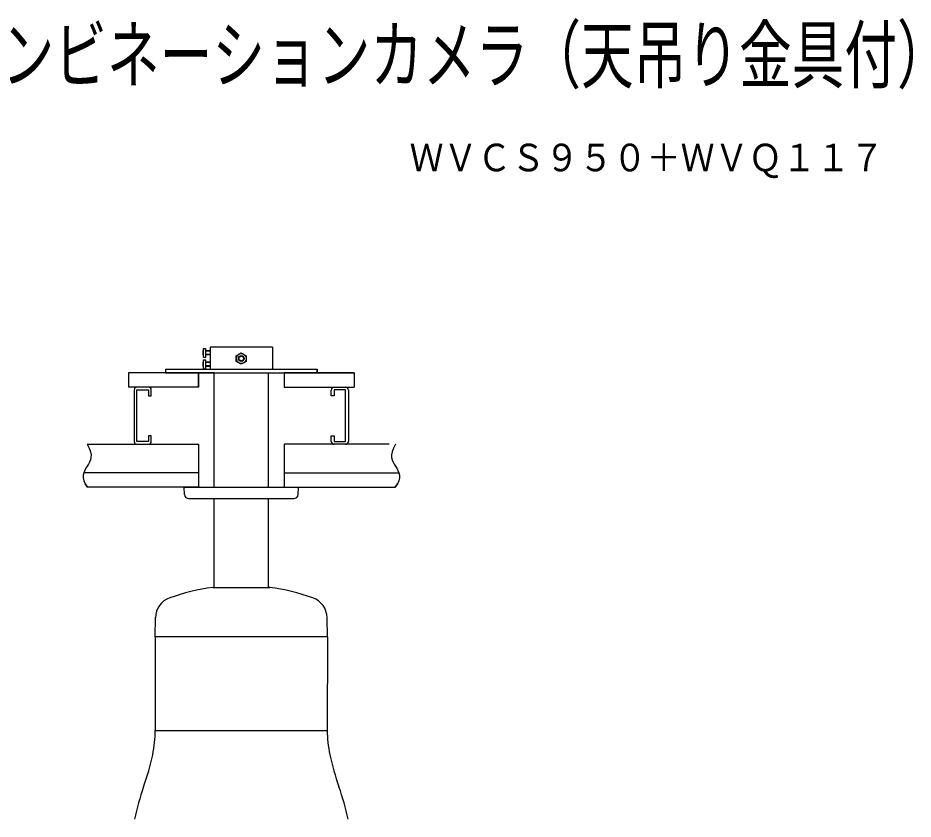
# Model space of a CAD drawing. Units: millimetres, scale not verified. Extents: x -63 to 65, y -57 to 57.
# Drawn here: x 2.2 to 64.6, y 1.5 to 57.4 of the extents above; entities that cross this region are included whole.
import ezdxf
from ezdxf.enums import TextEntityAlignment as Align

# ---------------------------------------------------------------- set-up
doc = ezdxf.new("R2010")
doc.units = ezdxf.units.MM
doc.header["$LTSCALE"] = 0.190236
for name, color, linetype in [('0-0_MOJI1', 2, 'Continuous'), ('0-1_TOUROKU', 1, 'Continuous'), ('0-2_GAIKEI', 1, 'Continuous')]:
    doc.layers.add(name, color=color, linetype=linetype)
doc.styles.add('ＭＳ ゴシック', font='')
doc.styles.get('ＭＳ ゴシック').set_extended_font_data('MS Gothic')

msp = doc.modelspace()

# ---------------------------------------------------------------- linework, layer by layer
at = {"layer": '0-2_GAIKEI', "color": 7}
for p, q in [((15.5866, 34.4442), (15.5786, 34.4442)), ((15.5786, 34.4442), (15.5786, 32.9091)), ((19.9342, 34.4442), (15.5786, 34.4442)), ((19.9342, 34.4442), (19.9342, 32.9091)), ((15.5786, 32.9119), (15.5786, 32.9091)), ((15.8629, 24.6764), (15.8629, 32.6501)), ((15.8629, 24.6764), (15.8629, 32.6501)), ((19.6501, 24.6764), (19.6501, 32.6501)), ((19.6501, 24.6764), (19.6501, 32.6501)), ((19.9342, 32.9119), (19.9342, 32.9091)), ((21.7257, 24.1676), (21.7434, 24.6764)), ((21.7257, 24.1684), (21.7434, 24.6764)), ((14.0872, 23.8788), (21.4259, 23.8788)), ((15.8629, 17.683), (15.8629, 23.8788)), ((19.6501, 17.683), (19.6501, 23.8788)), ((19.6501, 23.8674), (19.6501, 23.8788)), ((21.4236, 23.8788), (21.4269, 23.8788)), ((15.7631, 17.683), (19.75, 17.683)), ((19.6503, 17.683), (19.6501, 17.683)), ((23.7668, 14.2442), (23.7434, 15.5725)), ((11.7462, 14.2442), (11.7567, 7.7136)), ((23.7668, 14.2442), (11.7462, 14.2442)), ((23.7668, 14.2442), (23.7563, 7.7136)), ((11.7567, 7.7136), (23.7563, 7.7136))]:
    msp.add_line(p, q, dxfattribs=at)
at = {"layer": '0-2_GAIKEI'}
for p, q in [((15.1252, 33.7578), (15.1306, 33.7431)), ((15.1306, 33.7431), (15.2647, 33.7315)), ((15.5786, 34.195), (15.2647, 34.195)), ((15.5786, 34.165), (15.2647, 34.165)), ((15.5786, 33.9258), (15.2647, 33.9258)), ((15.5786, 33.896), (15.2647, 33.896)), ((17.4077, 33.8481), (17.7564, 34.0497)), ((17.4077, 33.4454), (17.4077, 33.8481)), ((17.7564, 34.0497), (18.1052, 33.8481)), ((15.5786, 33.3974), (15.2647, 33.3974)), ((15.5786, 33.3676), (15.2647, 33.3676)), ((15.5786, 33.1283), (15.2647, 33.1283)), ((15.5786, 33.0984), (15.2647, 33.0984)), ((17.7564, 33.2439), (17.4077, 33.4454)), ((9.8825, 32.6501), (9.8825, 31.6534)), ((14.7663, 32.6501), (9.8825, 32.6501)), ((12.4739, 32.9091), (12.4739, 32.6501)), ((12.4739, 32.9091), (23.0389, 32.9091)), ((12.4739, 32.6506), (12.4739, 32.6501)), ((12.4739, 32.6501), (23.0389, 32.6501)), ((14.7663, 32.6501), (14.7663, 31.6534)), ((15.8629, 32.6501), (14.7663, 32.6501)), ((14.7663, 31.6534), (14.7663, 32.6501)), ((15.1252, 32.9604), (15.1306, 32.9458)), ((15.1306, 32.9458), (15.2647, 32.934)), ((20.7465, 32.6501), (20.7465, 31.6534)), ((20.7465, 32.6501), (20.7465, 31.6534)), ((25.6305, 32.6501), (20.7465, 32.6501)), ((23.0332, 32.9091), (23.0389, 32.9091)), ((23.0389, 32.6501), (23.0389, 32.9091)), ((23.0389, 32.6506), (23.0389, 32.6501)), ((25.6257, 32.6501), (25.6305, 32.6501)), ((25.6305, 32.6501), (25.6305, 31.6534)), ((9.8825, 31.6552), (9.8825, 31.6534)), ((14.7663, 31.6534), (9.8825, 31.6534)), ((10.281, 31.454), (10.281, 27.8657)), ((10.281, 31.4534), (10.281, 27.8664)), ((10.4802, 31.454), (11.2777, 31.454)), ((10.4802, 27.8657), (10.4802, 31.454)), ((11.2777, 31.454), (11.2777, 31.0552)), ((11.4772, 31.0552), (11.4772, 31.4534)), ((20.7465, 31.6534), (24.0519, 31.6534)), ((20.7465, 31.6534), (25.6305, 31.6534)), ((25.232, 31.454), (25.232, 27.8657)), ((25.232, 31.4534), (25.232, 27.8664)), ((25.6305, 31.6552), (25.6305, 31.6534)), ((11.2777, 31.0552), (11.4772, 31.0552)), ((11.2777, 28.2644), (11.2777, 27.8657)), ((11.4772, 28.2644), (11.2777, 28.2644)), ((11.4772, 27.8664), (11.4772, 28.2644)), ((24.0358, 27.8664), (24.0358, 28.2644)), ((7.0012, 27.6664), (14.7663, 27.6664)), ((7.0044, 27.6664), (7.149, 27.3904)), ((11.2777, 27.8657), (10.4802, 27.8657)), ((14.7663, 27.6664), (14.7663, 25.6729)), ((14.7663, 27.6664), (14.7663, 24.6764)), ((28.0744, 27.6664), (20.7465, 27.6664)), ((20.7465, 27.6664), (20.7465, 25.6729)), ((28.5086, 27.6664), (28.3639, 27.3904)), ((7.149, 27.3904), (7.2364, 27.1499)), ((7.2364, 27.1499), (7.2743, 26.9393)), ((28.2766, 27.1499), (28.2386, 26.9393)), ((28.2386, 26.9393), (28.242, 26.753)), ((28.3639, 27.3904), (28.2766, 27.1499)), ((7.093, 26.2848), (7.0044, 26.1405)), ((7.1723, 26.4313), (7.093, 26.2848)), ((7.2343, 26.5855), (7.1723, 26.4313)), ((28.242, 26.753), (28.2787, 26.5855)), ((28.2787, 26.5855), (28.3407, 26.4313)), ((28.3407, 26.4313), (28.42, 26.2848)), ((28.42, 26.2848), (28.5086, 26.1405)), ((14.7678, 25.6733), (6.7664, 25.6733)), ((14.7663, 25.6729), (7.2102, 25.6729)), ((14.7663, 25.6729), (14.7663, 24.6764)), ((20.7465, 25.6729), (28.0744, 25.6729)), ((20.7482, 25.6733), (28.7465, 25.6733)), ((28.5086, 26.1405), (28.5983, 25.9933)), ((28.5983, 25.9933), (28.6802, 25.8405)), ((28.6802, 25.8405), (28.7451, 25.6796)), ((28.7451, 25.6796), (28.7839, 25.5083)), ((6.7291, 25.5083), (6.7256, 25.3242)), ((6.7256, 25.3242), (6.7665, 25.125)), ((6.7665, 25.125), (6.861, 24.9083)), ((28.7465, 25.125), (28.652, 24.9083)), ((14.7663, 24.6764), (7.0012, 24.6764)), ((20.7465, 24.6764), (28.0744, 24.6764))]:
    msp.add_line(p, q, dxfattribs=at)
for points in [[(15.1306, 34.3476), (15.1252, 34.3329), (15.1201, 34.3182), (15.1153, 34.3035), (15.1107, 34.2886), (15.1064, 34.2737), (15.1024, 34.2588), (15.0987, 34.2438), (15.0952, 34.2287), (15.092, 34.2136), (15.0891, 34.1984), (15.0865, 34.1833), (15.0841, 34.168), (15.0821, 34.1528), (15.0803, 34.1375), (15.0787, 34.1222), (15.0775, 34.1069), (15.0765, 34.0915), (15.0758, 34.0762), (15.0754, 34.0608), (15.0753, 34.0454), (15.0754, 34.0301), (15.0758, 34.0147), (15.0765, 33.9994), (15.0775, 33.984), (15.0787, 33.9687), (15.0803, 33.9534), (15.0821, 33.9381), (15.0841, 33.9228), (15.0865, 33.9076), (15.0891, 33.8924), (15.092, 33.8772), (15.0952, 33.8621), (15.0987, 33.847), (15.1024, 33.832), (15.1064, 33.817), (15.1107, 33.8021), (15.1153, 33.7873), (15.1201, 33.7725), (15.1252, 33.7578)], [(15.1306, 33.7431), (15.1306, 34.3476), (15.2647, 34.3593), (15.2647, 33.7315)], [(18.1052, 33.8481), (18.1052, 33.4454), (17.7564, 33.2439)], [(15.1306, 33.5505), (15.1252, 33.5358), (15.1201, 33.5211), (15.1153, 33.5063), (15.1107, 33.4914), (15.1064, 33.4765), (15.1024, 33.4615), (15.0987, 33.4465), (15.0952, 33.4314), (15.092, 33.4163), (15.0891, 33.4011), (15.0865, 33.3859), (15.0841, 33.3707), (15.0821, 33.3554), (15.0803, 33.3401), (15.0787, 33.3248), (15.0775, 33.3095), (15.0765, 33.2941), (15.0758, 33.2788), (15.0754, 33.2634), (15.0753, 33.248), (15.0754, 33.2327), (15.0758, 33.2173), (15.0765, 33.202), (15.0775, 33.1866), (15.0787, 33.1713), (15.0803, 33.156), (15.0821, 33.1407), (15.0841, 33.1254), (15.0865, 33.1102), (15.0891, 33.095), (15.092, 33.0799), (15.0952, 33.0647), (15.0987, 33.0497), (15.1024, 33.0347), (15.1064, 33.0197), (15.1107, 33.0048), (15.1153, 32.9899), (15.1201, 32.9751), (15.1252, 32.9604)], [(15.1306, 32.9458), (15.1306, 33.5505), (15.2647, 33.5621), (15.2647, 32.934)], [(9.8825, 32.6501), (9.8825, 32.6483), (9.8825, 32.6429), (9.8825, 32.6341), (9.8825, 32.6222), (9.8825, 32.6073), (9.8825, 32.5895), (9.8825, 32.5692), (9.8825, 32.5464), (9.8825, 32.5214), (9.8825, 32.4944), (9.8825, 32.4654), (9.8825, 32.4348), (9.8825, 32.4027), (9.8825, 32.3693), (9.8825, 32.3347), (9.8825, 32.2993), (9.8825, 32.263), (9.8825, 32.2262), (9.8825, 32.1891), (9.8825, 32.1517), (9.8825, 32.1144), (9.8825, 32.0772), (9.8825, 32.0405), (9.8825, 32.0042), (9.8825, 31.9688), (9.8825, 31.9342), (9.8825, 31.9008), (9.8825, 31.8687), (9.8825, 31.8381), (9.8825, 31.8091), (9.8825, 31.7821), (9.8825, 31.757), (9.8825, 31.7343), (9.8825, 31.7139), (9.8825, 31.6962), (9.8825, 31.6813), (9.8825, 31.6694), (9.8825, 31.6606), (9.8825, 31.6552)], [(12.4739, 32.9091), (12.4739, 32.9086), (12.4739, 32.9072), (12.4739, 32.905), (12.4739, 32.9019), (12.4739, 32.898), (12.4739, 32.8934), (12.4739, 32.8881), (12.4739, 32.8822), (12.4739, 32.8757), (12.4739, 32.8686), (12.4739, 32.8611), (12.4739, 32.8532), (12.4739, 32.8448), (12.4739, 32.8361), (12.4739, 32.8272), (12.4739, 32.8179), (12.4739, 32.8085), (12.4739, 32.799), (12.4739, 32.7893), (12.4739, 32.7796), (12.4739, 32.7699), (12.4739, 32.7602), (12.4739, 32.7507), (12.4739, 32.7413), (12.4739, 32.732), (12.4739, 32.7231), (12.4739, 32.7144), (12.4739, 32.706), (12.4739, 32.6981), (12.4739, 32.6906), (12.4739, 32.6835), (12.4739, 32.677), (12.4739, 32.6711), (12.4739, 32.6658), (12.4739, 32.6612), (12.4739, 32.6573), (12.4739, 32.6542), (12.4739, 32.652), (12.4739, 32.6506)], [(19.9342, 32.9091), (19.94, 32.9091), (19.9567, 32.9091), (19.984, 32.9091), (20.0212, 32.9091), (20.0676, 32.9091), (20.1228, 32.9091), (20.1862, 32.9091), (20.2571, 32.9091), (20.335, 32.9091), (20.4193, 32.9091), (20.5095, 32.9091), (20.6048, 32.9091), (20.7049, 32.9091), (20.809, 32.9091), (20.9166, 32.9091), (21.0271, 32.9091), (21.1399, 32.9091), (21.2545, 32.9091), (21.3702, 32.9091), (21.4866, 32.9091), (21.6029, 32.9091), (21.7187, 32.9091), (21.8332, 32.9091), (21.9461, 32.9091), (22.0566, 32.9091), (22.1642, 32.9091), (22.2683, 32.9091), (22.3683, 32.9091), (22.4637, 32.9091), (22.5538, 32.9091), (22.6381, 32.9091), (22.716, 32.9091), (22.787, 32.9091), (22.8503, 32.9091), (22.9055, 32.9091), (22.952, 32.9091), (22.9892, 32.9091), (23.0164, 32.9091), (23.0332, 32.9091)], [(23.0389, 32.9091), (23.0389, 32.9086), (23.0389, 32.9072), (23.0389, 32.905), (23.0389, 32.9019), (23.0389, 32.898), (23.0389, 32.8934), (23.0389, 32.8881), (23.0389, 32.8822), (23.0389, 32.8757), (23.0389, 32.8686), (23.0389, 32.8611), (23.0389, 32.8532), (23.0389, 32.8448), (23.0389, 32.8361), (23.0389, 32.8272), (23.0389, 32.8179), (23.0389, 32.8085), (23.0389, 32.799), (23.0389, 32.7893), (23.0389, 32.7796), (23.0389, 32.7699), (23.0389, 32.7602), (23.0389, 32.7507), (23.0389, 32.7413), (23.0389, 32.732), (23.0389, 32.7231), (23.0389, 32.7144), (23.0389, 32.706), (23.0389, 32.6981), (23.0389, 32.6906), (23.0389, 32.6835), (23.0389, 32.677), (23.0389, 32.6711), (23.0389, 32.6658), (23.0389, 32.6612), (23.0389, 32.6573), (23.0389, 32.6542), (23.0389, 32.652), (23.0389, 32.6506)], [(23.0389, 32.6501), (23.0437, 32.6501), (23.0577, 32.6501), (23.0805, 32.6501), (23.1115, 32.6501), (23.1503, 32.6501), (23.1964, 32.6501), (23.2492, 32.6501), (23.3084, 32.6501), (23.3735, 32.6501), (23.4439, 32.6501), (23.5191, 32.6501), (23.5987, 32.6501), (23.6822, 32.6501), (23.7691, 32.6501), (23.8589, 32.6501), (23.9512, 32.6501), (24.0453, 32.6501), (24.141, 32.6501), (24.2376, 32.6501), (24.3347, 32.6501), (24.4318, 32.6501), (24.5284, 32.6501), (24.6241, 32.6501), (24.7183, 32.6501), (24.8105, 32.6501), (24.9003, 32.6501), (24.9872, 32.6501), (25.0707, 32.6501), (25.1503, 32.6501), (25.2256, 32.6501), (25.2959, 32.6501), (25.361, 32.6501), (25.4202, 32.6501), (25.4731, 32.6501), (25.5191, 32.6501), (25.5579, 32.6501), (25.5889, 32.6501), (25.6117, 32.6501), (25.6257, 32.6501)], [(25.6305, 32.6501), (25.6305, 32.6483), (25.6305, 32.6429), (25.6305, 32.6341), (25.6305, 32.6222), (25.6305, 32.6073), (25.6305, 32.5895), (25.6305, 32.5692), (25.6305, 32.5464), (25.6305, 32.5214), (25.6305, 32.4944), (25.6305, 32.4654), (25.6305, 32.4348), (25.6305, 32.4027), (25.6305, 32.3693), (25.6305, 32.3347), (25.6305, 32.2993), (25.6305, 32.263), (25.6305, 32.2262), (25.6305, 32.1891), (25.6305, 32.1517), (25.6305, 32.1144), (25.6305, 32.0772), (25.6305, 32.0405), (25.6305, 32.0042), (25.6305, 31.9688), (25.6305, 31.9342), (25.6305, 31.9008), (25.6305, 31.8687), (25.6305, 31.8381), (25.6305, 31.8091), (25.6305, 31.7821), (25.6305, 31.757), (25.6305, 31.7343), (25.6305, 31.7139), (25.6305, 31.6962), (25.6305, 31.6813), (25.6305, 31.6694), (25.6305, 31.6606), (25.6305, 31.6552)], [(24.0358, 28.2644), (24.2352, 28.2644), (24.2352, 27.8657), (25.0328, 27.8657), (25.0328, 31.454), (24.2352, 31.454), (24.2352, 31.0552), (24.0358, 31.0552), (24.0358, 31.4534)], [(20.7465, 27.6664), (20.7465, 24.6764), (28.4978, 24.6764)], [(7.2743, 26.9393), (7.271, 26.753), (7.2343, 26.5855)], [(6.8327, 25.8405), (6.7678, 25.6796), (6.7291, 25.5083)], [(7.0044, 26.1405), (6.9146, 25.9933), (6.8327, 25.8405)], [(28.7839, 25.5083), (28.7874, 25.3242), (28.7465, 25.125)], [(6.861, 24.9083), (7.0182, 24.6719), (6.861, 24.9083)], [(28.652, 24.9083), (28.4948, 24.6719), (28.652, 24.9083)]]:
    msp.add_lwpolyline(points, dxfattribs=at)
at = {"layer": '0-2_GAIKEI', "color": 7}
for points in [[(15.5786, 34.4442), (15.5786, 34.4414), (15.5786, 34.4331), (15.5786, 34.4196), (15.5786, 34.4013), (15.5786, 34.3783), (15.5786, 34.351), (15.5786, 34.3197), (15.5786, 34.2846), (15.5786, 34.2461), (15.5786, 34.2044), (15.5786, 34.1598), (15.5786, 34.1126), (15.5786, 34.0632), (15.5786, 34.0117), (15.5786, 33.9585), (15.5786, 33.9039), (15.5786, 33.8481), (15.5786, 33.7914), (15.5786, 33.7342), (15.5786, 33.6767), (15.5786, 33.6192), (15.5786, 33.5619), (15.5786, 33.5053), (15.5786, 33.4495), (15.5786, 33.3948), (15.5786, 33.3416), (15.5786, 33.2902), (15.5786, 33.2407), (15.5786, 33.1935), (15.5786, 33.149), (15.5786, 33.1073), (15.5786, 33.0688), (15.5786, 33.0337), (15.5786, 33.0024), (15.5786, 32.9751), (15.5786, 32.9521), (15.5786, 32.9337), (15.5786, 32.9202), (15.5786, 32.9119)], [(19.9342, 34.4442), (19.9262, 34.4442), (19.9027, 34.4442), (19.8644, 34.4442), (19.8123, 34.4442), (19.7471, 34.4442), (19.6696, 34.4442), (19.5807, 34.4442), (19.4812, 34.4442), (19.3719, 34.4442), (19.2537, 34.4442), (19.1272, 34.4442), (18.9934, 34.4442), (18.8531, 34.4442), (18.707, 34.4442), (18.5561, 34.4442), (18.401, 34.4442), (18.2427, 34.4442), (18.082, 34.4442), (17.9196, 34.4442), (17.7564, 34.4442), (17.5932, 34.4442), (17.4308, 34.4442), (17.2701, 34.4442), (17.1118, 34.4442), (16.9567, 34.4442), (16.8058, 34.4442), (16.6597, 34.4442), (16.5194, 34.4442), (16.3856, 34.4442), (16.2591, 34.4442), (16.1409, 34.4442), (16.0316, 34.4442), (15.9321, 34.4442), (15.8432, 34.4442), (15.7657, 34.4442), (15.7005, 34.4442), (15.6484, 34.4442), (15.6101, 34.4442), (15.5866, 34.4442)], [(19.9342, 34.4442), (19.9342, 34.4414), (19.9342, 34.4331), (19.9342, 34.4196), (19.9342, 34.4013), (19.9342, 34.3783), (19.9342, 34.351), (19.9342, 34.3197), (19.9342, 34.2846), (19.9342, 34.2461), (19.9342, 34.2044), (19.9342, 34.1598), (19.9342, 34.1126), (19.9342, 34.0632), (19.9342, 34.0117), (19.9342, 33.9585), (19.9342, 33.9039), (19.9342, 33.8481), (19.9342, 33.7914), (19.9342, 33.7342), (19.9342, 33.6767), (19.9342, 33.6192), (19.9342, 33.5619), (19.9342, 33.5053), (19.9342, 33.4495), (19.9342, 33.3948), (19.9342, 33.3416), (19.9342, 33.2902), (19.9342, 33.2407), (19.9342, 33.1935), (19.9342, 33.149), (19.9342, 33.1073), (19.9342, 33.0688), (19.9342, 33.0337), (19.9342, 33.0024), (19.9342, 32.9751), (19.9342, 32.9521), (19.9342, 32.9337), (19.9342, 32.9202), (19.9342, 32.9119)], [(13.7874, 24.1676), (13.7696, 24.6764), (21.7434, 24.6764)], [(13.7874, 24.1683), (13.7696, 24.6764), (21.7434, 24.6764)], [(19.6501, 23.8788), (19.6534, 23.8788), (19.663, 23.8788), (19.6786, 23.8788), (19.6998, 23.8788), (19.7264, 23.8788), (19.758, 23.8788), (19.7943, 23.8788), (19.8349, 23.8788), (19.8795, 23.8788), (19.9277, 23.8788), (19.9793, 23.8788), (20.0339, 23.8788), (20.0911, 23.8788), (20.1507, 23.8788), (20.2123, 23.8788), (20.2755, 23.8788), (20.3401, 23.8788), (20.4057, 23.8788), (20.4719, 23.8788), (20.5385, 23.8788), (20.6051, 23.8788), (20.6713, 23.8788), (20.7369, 23.8788), (20.8015, 23.8788), (20.8647, 23.8788), (20.9263, 23.8788), (20.9859, 23.8788), (21.0431, 23.8788), (21.0977, 23.8788), (21.1493, 23.8788), (21.1975, 23.8788), (21.2421, 23.8788), (21.2827, 23.8788), (21.319, 23.8788), (21.3506, 23.8788), (21.3772, 23.8788), (21.3984, 23.8788), (21.414, 23.8788), (21.4236, 23.8788)], [(19.6501, 17.683), (19.6501, 17.6945), (19.6501, 17.728), (19.6501, 17.7824), (19.6501, 17.8565), (19.6501, 17.9493), (19.6501, 18.0594), (19.6501, 18.1859), (19.6501, 18.3274), (19.6501, 18.4829), (19.6501, 18.6511), (19.6501, 18.831), (19.6501, 19.0213), (19.6501, 19.221), (19.6501, 19.4287), (19.6501, 19.6434), (19.6501, 19.864), (19.6501, 20.0891), (19.6501, 20.3178), (19.6501, 20.5488), (19.6501, 20.7809), (19.6501, 21.0131), (19.6501, 21.2441), (19.6501, 21.4727), (19.6501, 21.6979), (19.6501, 21.9185), (19.6501, 22.1332), (19.6501, 22.3409), (19.6501, 22.5406), (19.6501, 22.7309), (19.6501, 22.9107), (19.6501, 23.079), (19.6501, 23.2345), (19.6501, 23.376), (19.6501, 23.5024), (19.6501, 23.6126), (19.6501, 23.7054), (19.6501, 23.7795), (19.6501, 23.8339), (19.6501, 23.8674)], [(19.75, 17.683), (19.7498, 17.683), (19.7493, 17.683), (19.7484, 17.683), (19.7472, 17.683), (19.7457, 17.683), (19.744, 17.683), (19.7419, 17.683), (19.7396, 17.683), (19.7371, 17.683), (19.7344, 17.683), (19.7315, 17.683), (19.7284, 17.683), (19.7252, 17.683), (19.7219, 17.683), (19.7184, 17.683), (19.7148, 17.683), (19.7112, 17.683), (19.7075, 17.683), (19.7038, 17.683), (19.7001, 17.683), (19.6963, 17.683), (19.6926, 17.683), (19.6889, 17.683), (19.6853, 17.683), (19.6817, 17.683), (19.6782, 17.683), (19.6749, 17.683), (19.6717, 17.683), (19.6686, 17.683), (19.6657, 17.683), (19.663, 17.683), (19.6605, 17.683), (19.6582, 17.683), (19.6562, 17.683), (19.6544, 17.683), (19.6529, 17.683), (19.6517, 17.683), (19.6508, 17.683), (19.6503, 17.683)], [(23.7668, 14.2442), (11.7462, 14.2442), (11.7694, 15.5757)]]:
    msp.add_lwpolyline(points, dxfattribs=at)
at = {"layer": '0-2_GAIKEI'}
for centre, radius in [((17.7565, 33.6467), 0.3488), ((17.7564, 33.6467), 0.1994), ((17.7565, 33.6467), 0.1595)]:
    msp.add_circle(centre, radius, dxfattribs=at)
for centre, start, end in [((10.481, 31.4534), 90, 180), ((11.2772, 31.4534), 0, 90), ((24.2358, 31.4534), 90, 180), ((25.032, 31.4534), 0, 90), ((10.481, 27.8664), 180, 270), ((11.2772, 27.8664), 270, 0), ((24.2358, 27.8664), 180, 270), ((25.032, 27.8664), 270, 0)]:
    msp.add_arc(centre, 0.2, start, end, dxfattribs=at)
at = {"layer": '0-2_GAIKEI', "color": 7}
for centre, radius, start, end in [((14.0872, 24.1788), 0.3, 182.00599, 270), ((21.4259, 24.1788), 0.3, 270, 358.01338), ((17.7552, 2.8706), 14.9458, 97.65951, 109.4883), ((17.758, 2.8706), 14.9458, 70.5117, 82.34049), ((13.2695, 15.5461), 1.5, 109.4883, 178.99258), ((22.2437, 15.5461), 1.5, 1.00742, 70.5117), ((3.7566, 7.6939), 8, 347.90147, 0.14061), ((31.7564, 7.6939), 8, 179.85939, 192.09853), ((-5.9751, 9.7762), 17.952, 340.44142, 347.91306), ((41.4881, 9.7762), 17.952, 192.08694, 199.55858), ((27.905, -2.2558), 18.0012, 160.45481, 167.87949), ((7.608, -2.2558), 18.0012, 12.12051, 19.54519)]:
    msp.add_arc(centre, radius, start, end, dxfattribs=at)

# ---------------------------------------------------------------- texts
at = {"layer": '0-0_MOJI1', "style": 'ＭＳ ゴシック', "width": 0.7}
msp.add_text('ドーム型プリセットコンビネーションカメラ（天吊り金具付）', height=3.848, dxfattribs=at).set_placement((-35.7001, 51.7599), align=Align.BOTTOM_LEFT)
at = {"layer": '0-1_TOUROKU', "style": 'ＭＳ ゴシック', "width": 0.9}
msp.add_text('ＷＶＣＳ９５０＋ＷＶＱ１１７', height=1.925, dxfattribs=at).set_placement((29.5, 46.13), align=Align.BOTTOM_LEFT)

doc.saveas('drawing.dxf')
